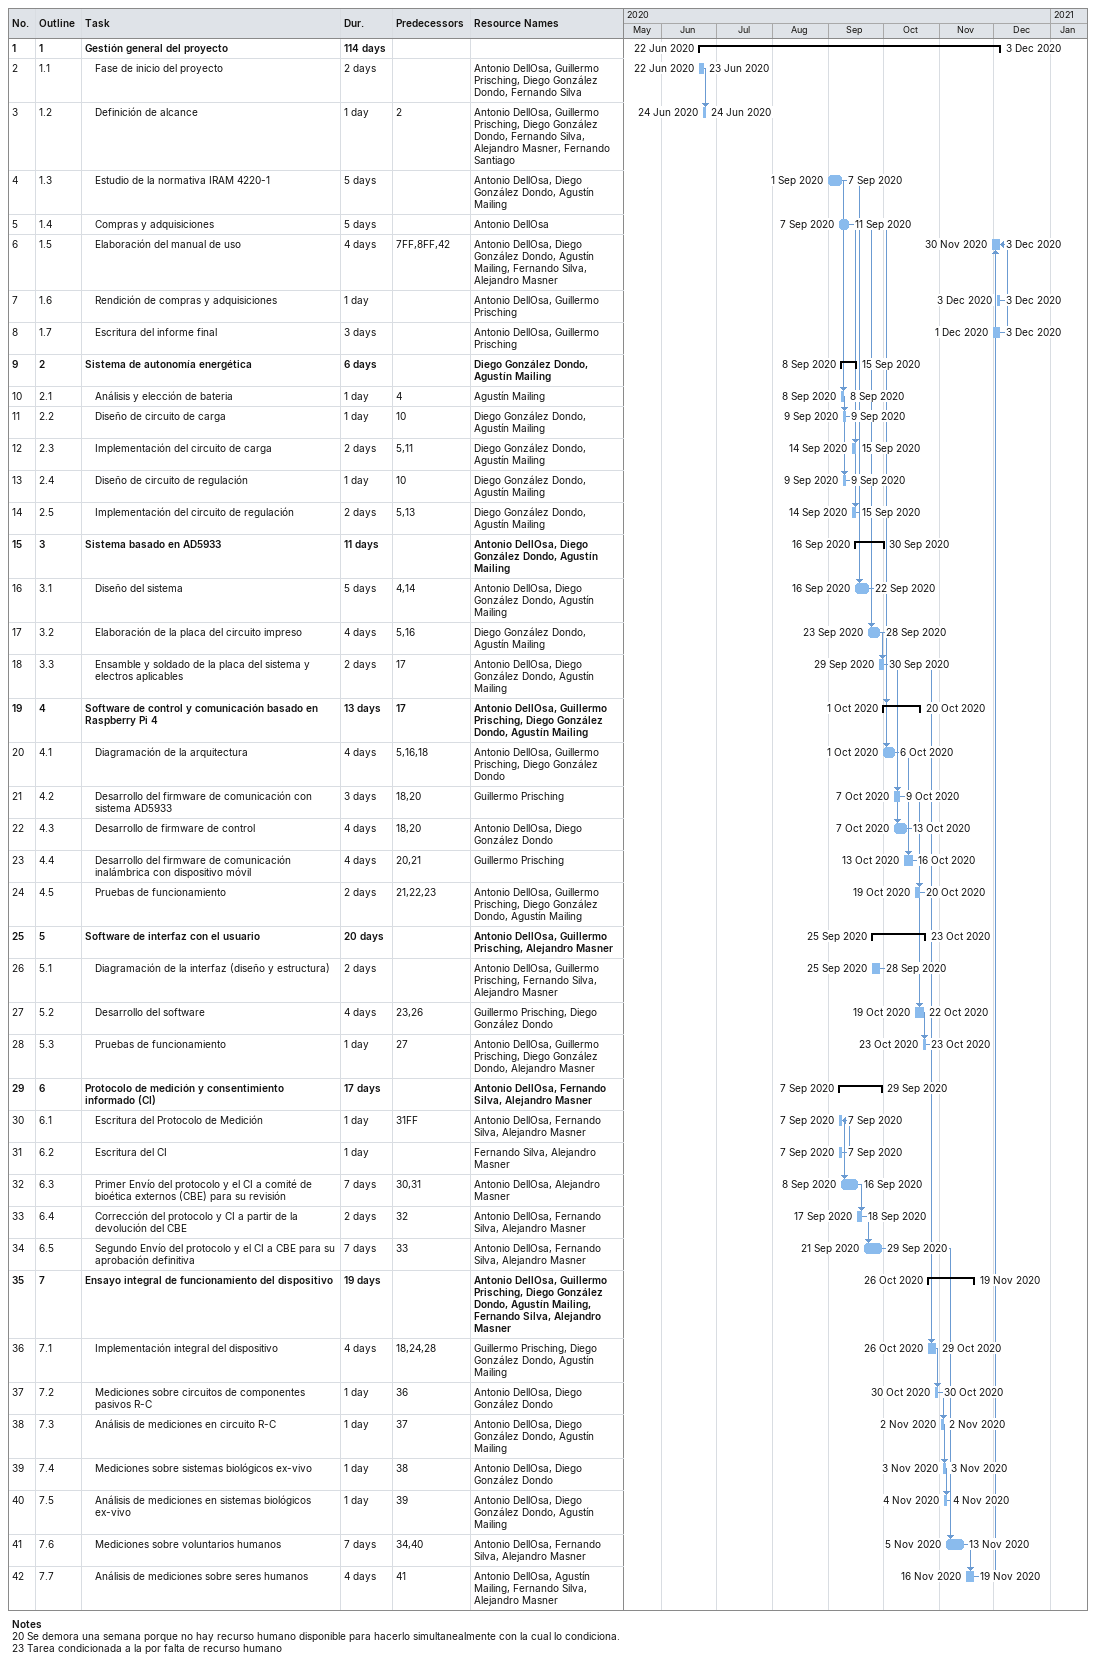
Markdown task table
| ID | WBS | Task | Duration | Start | Finish | Predecessors | Resources |
|---|---|---|---|---|---|---|---|
| 1 | 1 | **Gestión general del proyecto** | 114d | 2020-06-22 | 2020-12-03 |  |  |
| 2 | 1.1 | Fase de inicio del proyecto | 2d | 2020-06-22 | 2020-06-23 |  | Antonio DellOsa, Guillermo Prisching, Diego González Dondo, Fernando Silva |
| 3 | 1.2 | Definición de alcance | 1d | 2020-06-24 | 2020-06-24 | 2 | Antonio DellOsa, Guillermo Prisching, Diego González Dondo, Fernando Silva, Alejandro Masner, Fernando Santiago |
| 4 | 1.3 | Estudio de la normativa IRAM 4220-1 | 5d | 2020-09-01 | 2020-09-07 |  | Antonio DellOsa, Diego González Dondo, Agustín Mailing |
| 5 | 1.4 | Compras y adquisiciones | 5d | 2020-09-07 | 2020-09-11 |  | Antonio DellOsa |
| 6 | 1.5 | Elaboración del manual de uso | 4d | 2020-11-30 | 2020-12-03 | 7FF, 8FF, 42 | Antonio DellOsa, Diego González Dondo, Agustín Mailing, Fernando Silva, Alejandro Masner |
| 7 | 1.6 | Rendición de compras y adquisiciones | 1d | 2020-12-03 | 2020-12-03 |  | Antonio DellOsa, Guillermo Prisching |
| 8 | 1.7 | Escritura del informe final | 3d | 2020-12-01 | 2020-12-03 |  | Antonio DellOsa, Guillermo Prisching |
| 9 | 2 | **Sistema de autonomía energética** | 6d | 2020-09-08 | 2020-09-15 |  | Diego González Dondo, Agustín Mailing |
| 10 | 2.1 | Análisis y elección de bateria | 1d | 2020-09-08 | 2020-09-08 | 4 | Agustín Mailing |
| 11 | 2.2 | Diseño de circuito de carga | 1d | 2020-09-09 | 2020-09-09 | 10 | Diego González Dondo, Agustín Mailing |
| 12 | 2.3 | Implementación del circuito de carga | 2d | 2020-09-14 | 2020-09-15 | 5, 11 | Diego González Dondo, Agustín Mailing |
| 13 | 2.4 | Diseño de circuito de regulación | 1d | 2020-09-09 | 2020-09-09 | 10 | Diego González Dondo, Agustín Mailing |
| 14 | 2.5 | Implementación del circuito de regulación | 2d | 2020-09-14 | 2020-09-15 | 5, 13 | Diego González Dondo, Agustín Mailing |
| 15 | 3 | **Sistema basado en AD5933** | 11d | 2020-09-16 | 2020-09-30 |  | Antonio DellOsa, Diego González Dondo, Agustín Mailing |
| 16 | 3.1 | Diseño del sistema | 5d | 2020-09-16 | 2020-09-22 | 4, 14 | Antonio DellOsa, Diego González Dondo, Agustín Mailing |
| 17 | 3.2 | Elaboración de la placa del circuito impreso | 4d | 2020-09-23 | 2020-09-28 | 5, 16 | Diego González Dondo, Agustín Mailing |
| 18 | 3.3 | Ensamble y soldado de la placa del sistema y electros aplicables | 2d | 2020-09-29 | 2020-09-30 | 17 | Antonio DellOsa, Diego González Dondo, Agustín Mailing |
| 19 | 4 | **Software de control y comunicación basado en Raspberry Pi 4** | 13d | 2020-10-01 | 2020-10-20 | 17 | Antonio DellOsa, Guillermo Prisching, Diego González Dondo, Agustín Mailing |
| 20 | 4.1 | Diagramación de la arquitectura | 4d | 2020-10-01 | 2020-10-06 | 5, 16, 18 | Antonio DellOsa, Guillermo Prisching, Diego González Dondo |
| 21 | 4.2 | Desarrollo del firmware de comunicación con sistema AD5933 | 3d | 2020-10-07 | 2020-10-09 | 18, 20 | Guillermo Prisching |
| 22 | 4.3 | Desarrollo de firmware de control | 4d | 2020-10-07 | 2020-10-13 | 18, 20 | Antonio DellOsa, Diego González Dondo |
| 23 | 4.4 | Desarrollo del firmware de comunicación inalámbrica con dispositivo móvil | 4d | 2020-10-13 | 2020-10-16 | 20, 21 | Guillermo Prisching |
| 24 | 4.5 | Pruebas de funcionamiento | 2d | 2020-10-19 | 2020-10-20 | 21, 22, 23 | Antonio DellOsa, Guillermo Prisching, Diego González Dondo, Agustín Mailing |
| 25 | 5 | **Software de interfaz con el usuario** | 20d | 2020-09-25 | 2020-10-23 |  | Antonio DellOsa, Guillermo Prisching, Alejandro Masner |
| 26 | 5.1 | Diagramación de la interfaz (diseño y estructura) | 2d | 2020-09-25 | 2020-09-28 |  | Antonio DellOsa, Guillermo Prisching, Fernando Silva, Alejandro Masner |
| 27 | 5.2 | Desarrollo del software | 4d | 2020-10-19 | 2020-10-22 | 23, 26 | Guillermo Prisching, Diego González Dondo |
| 28 | 5.3 | Pruebas de funcionamiento | 1d | 2020-10-23 | 2020-10-23 | 27 | Antonio DellOsa, Guillermo Prisching, Diego González Dondo, Alejandro Masner |
| 29 | 6 | **Protocolo de medición y consentimiento informado (CI)** | 17d | 2020-09-07 | 2020-09-29 |  | Antonio DellOsa, Fernando Silva, Alejandro Masner |
| 30 | 6.1 | Escritura del Protocolo de Medición | 1d | 2020-09-07 | 2020-09-07 | 31FF | Antonio DellOsa, Fernando Silva, Alejandro Masner |
| 31 | 6.2 | Escritura del CI | 1d | 2020-09-07 | 2020-09-07 |  | Fernando Silva, Alejandro Masner |
| 32 | 6.3 | Primer Envío del protocolo y el CI a comité de bioética externos (CBE) para su revisión | 7d | 2020-09-08 | 2020-09-16 | 30, 31 | Antonio DellOsa, Alejandro Masner |
| 33 | 6.4 | Corrección del protocolo y CI a partir de la devolución del CBE | 2d | 2020-09-17 | 2020-09-18 | 32 | Antonio DellOsa, Fernando Silva, Alejandro Masner |
| 34 | 6.5 | Segundo Envío del protocolo y el CI a CBE para su aprobación definitiva | 7d | 2020-09-21 | 2020-09-29 | 33 | Antonio DellOsa, Fernando Silva, Alejandro Masner |
| 35 | 7 | **Ensayo integral de funcionamiento del dispositivo** | 19d | 2020-10-26 | 2020-11-19 |  | Antonio DellOsa, Guillermo Prisching, Diego González Dondo, Agustín Mailing, Fernando Silva, Alejandro Masner |
| 36 | 7.1 | Implementación integral del dispositivo | 4d | 2020-10-26 | 2020-10-29 | 18, 24, 28 | Guillermo Prisching, Diego González Dondo, Agustín Mailing |
| 37 | 7.2 | Mediciones sobre circuitos de componentes pasivos R-C | 1d | 2020-10-30 | 2020-10-30 | 36 | Antonio DellOsa, Diego González Dondo |
| 38 | 7.3 | Análisis de mediciones en circuito R-C | 1d | 2020-11-02 | 2020-11-02 | 37 | Antonio DellOsa, Diego González Dondo, Agustín Mailing |
| 39 | 7.4 | Mediciones sobre sistemas biológicos ex-vivo | 1d | 2020-11-03 | 2020-11-03 | 38 | Antonio DellOsa, Diego González Dondo |
| 40 | 7.5 | Análisis de mediciones en sistemas biológicos ex-vivo | 1d | 2020-11-04 | 2020-11-04 | 39 | Antonio DellOsa, Diego González Dondo, Agustín Mailing |
| 41 | 7.6 | Mediciones sobre voluntarios humanos | 7d | 2020-11-05 | 2020-11-13 | 34, 40 | Antonio DellOsa, Fernando Silva, Alejandro Masner |
| 42 | 7.7 | Análisis de mediciones sobre seres humanos | 4d | 2020-11-16 | 2020-11-19 | 41 | Antonio DellOsa, Agustín Mailing, Fernando Silva, Alejandro Masner |

Notes
- 20: Se demora una semana porque no hay recurso humano disponible para hacerlo simultanealmente con la cual lo condiciona.
- 23: Tarea condicionada a la por falta de recurso humano
